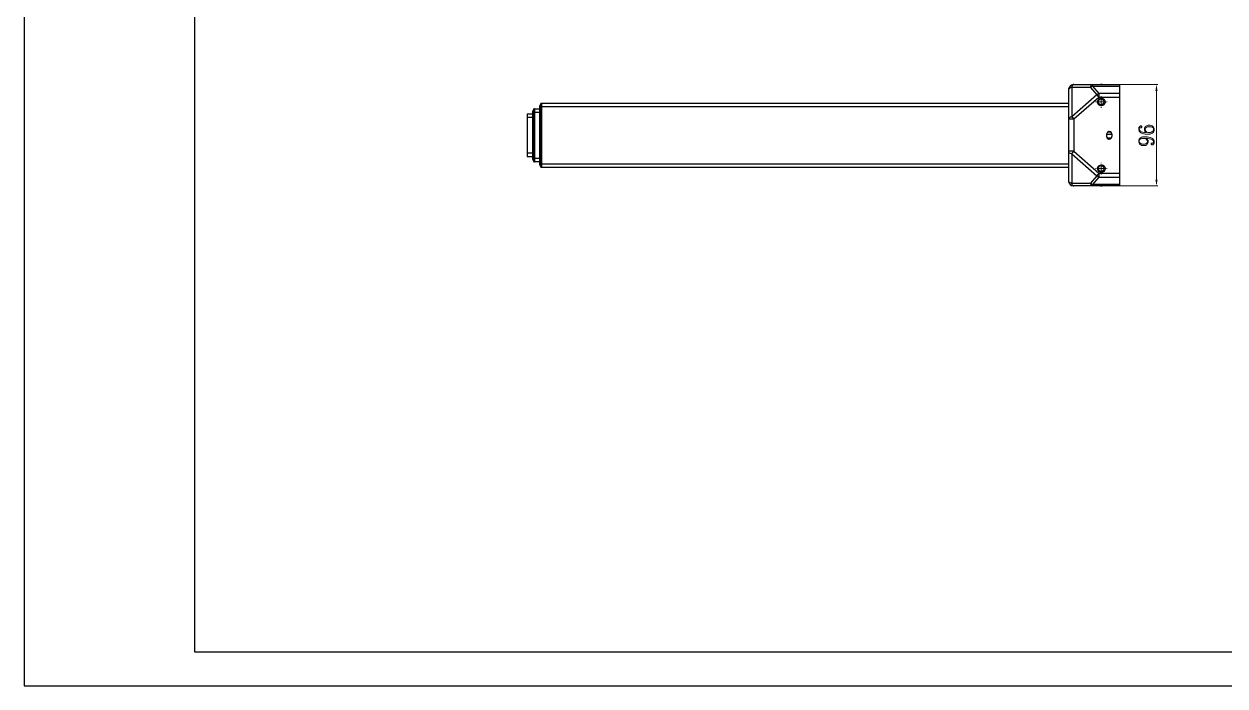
# Model space of a CAD drawing. Header units: millimetres. Extents: x 0 to 297, y 0 to 210.
# Drawn here: x 0.3 to 176, y 0.2 to 97 of the extents above; entities that cross this region are included whole.
import ezdxf

# ---------------------------------------------------------------- set-up
doc = ezdxf.new("R2010")
doc.units = ezdxf.units.MM

msp = doc.modelspace()

# ---------------------------------------------------------------- hatches: boundary and pattern name
h = msp.add_hatch(color=7)
h.dxf.hatch_style = 2
h.paths.add_polyline_path([(165.816386, 87.230813), (166.133886, 87.230813), (165.98579, 88.162111)])
h = msp.add_hatch(color=7)
edge = h.paths.add_edge_path(flags=0)
edge.add_spline(control_points=[(158.852641, 81.283015), (158.852641, 81.364497), (158.919308, 81.431164), (159.00079, 81.431164), (159.082272, 81.431164), (159.148939, 81.364497), (159.148939, 81.283015), (159.148939, 81.283015), (159.148939, 81.261813), (159.148939, 81.261813), (159.148939, 81.180331), (159.082272, 81.113664), (159.00079, 81.113664), (158.919308, 81.113664), (158.852641, 81.180331), (158.852641, 81.261813), (158.852641, 81.261813), (158.852641, 81.283015), (158.852641, 81.283015)], knot_values=[0, 0, 0, 0, 1, 1, 1, 2, 2, 2, 3, 3, 3, 4, 4, 4, 5, 5, 5, 6, 6, 6, 6], degree=3, periodic=1)
h = msp.add_hatch(color=7)
edge = h.paths.add_edge_path(flags=0)
edge.add_spline(control_points=[(164.08079, 79.441515), (164.27129, 79.441515), (164.419386, 79.483813), (164.52529, 79.547313), (164.609886, 79.632015), (164.673386, 79.716611), (164.673386, 79.822515), (164.673386, 79.949515), (164.609886, 80.055313), (164.482886, 80.161111), (164.355886, 80.245813), (164.250088, 80.288111), (164.14429, 80.288111), (163.932588, 80.288111), (163.76329, 80.267015), (163.63629, 80.203515), (163.530386, 80.118813), (163.466886, 80.013015), (163.466886, 79.864813), (163.466886, 79.716611), (163.50929, 79.610813), (163.63629, 79.547313), (163.742088, 79.483813), (163.89029, 79.441515), (164.08079, 79.441515), (164.08079, 79.441515), (164.08079, 79.441515), (164.08079, 79.441515)], knot_values=[0, 0, 0, 0, 1, 1, 1, 2, 2, 2, 3, 3, 3, 4, 4, 4, 5, 5, 5, 6, 6, 6, 7, 7, 7, 8, 8, 8, 9, 9, 9, 9], degree=3, periodic=1)
edge = h.paths.add_edge_path(flags=0)
edge.add_spline(control_points=[(164.77929, 79.801313), (164.77929, 79.632015), (164.71579, 79.483813), (164.609886, 79.399111), (164.504088, 79.293313), (164.33479, 79.229813), (164.08079, 79.229813), (163.89029, 79.229813), (163.720886, 79.293313), (163.57279, 79.399111), (163.44579, 79.505015), (163.38229, 79.674313), (163.38229, 79.886015), (163.38229, 80.097611), (163.466886, 80.245813), (163.63629, 80.372813), (163.805588, 80.499813), (164.059588, 80.542111), (164.377088, 80.542111), (164.736886, 80.542111), (165.054386, 80.478611), (165.28729, 80.330515), (165.520088, 80.203515), (165.647088, 79.991813), (165.647088, 79.759015), (165.647088, 79.653111), (165.60479, 79.547313), (165.562386, 79.462611), (165.498886, 79.378015), (165.435386, 79.335611), (165.35079, 79.335611), (165.308386, 79.335611), (165.28729, 79.356813), (165.244886, 79.378015), (165.202588, 79.399111), (165.202588, 79.441515), (165.202588, 79.483813), (165.202588, 79.547313), (165.22379, 79.568515), (165.244886, 79.589611), (165.28729, 79.610813), (165.329588, 79.610813), (165.393088, 79.610813), (165.435386, 79.610813), (165.456588, 79.632015), (165.47779, 79.632015), (165.498886, 79.632015), (165.520088, 79.653111), (165.520088, 79.653111), (165.54129, 79.674313), (165.54129, 79.674313), (165.54129, 79.695515), (165.562386, 79.716611), (165.562386, 79.737813), (165.562386, 79.780111), (165.562386, 79.928313), (165.456588, 80.034111), (165.28729, 80.140015), (165.117886, 80.224611), (164.821588, 80.288111), (164.419386, 80.288111), (164.52529, 80.245813), (164.609886, 80.182313), (164.673386, 80.097611), (164.736886, 80.013015), (164.77929, 79.928313), (164.77929, 79.801313), (164.77929, 79.801313), (164.77929, 79.801313), (164.77929, 79.801313)], knot_values=[0, 0, 0, 0, 1, 1, 1, 2, 2, 2, 3, 3, 3, 4, 4, 4, 5, 5, 5, 6, 6, 6, 7, 7, 7, 8, 8, 8, 9, 9, 9, 10, 10, 10, 11, 11, 11, 12, 12, 12, 13, 13, 13, 14, 14, 14, 15, 15, 15, 16, 16, 16, 17, 17, 17, 18, 18, 18, 19, 19, 19, 20, 20, 20, 21, 21, 21, 22, 22, 22, 23, 23, 23, 23], degree=3, periodic=1)
edge = h.paths.add_edge_path(flags=0)
edge.add_spline(control_points=[(164.736886, 81.134813), (164.990886, 81.134813), (165.202588, 81.198313), (165.329588, 81.283015), (165.47779, 81.367611), (165.562386, 81.473515), (165.562386, 81.600515), (165.562386, 81.748611), (165.498886, 81.833313), (165.41429, 81.918015), (165.308386, 81.981515), (165.139088, 82.002611), (164.863886, 82.002611), (164.694588, 82.002611), (164.567588, 81.981515), (164.46179, 81.896813), (164.377088, 81.833313), (164.33479, 81.748611), (164.33479, 81.642813), (164.33479, 81.537015), (164.355886, 81.452313), (164.419386, 81.367611), (164.46179, 81.283015), (164.567588, 81.219515), (164.736886, 81.134813), (164.736886, 81.134813), (164.736886, 81.134813), (164.736886, 81.134813)], knot_values=[0, 0, 0, 0, 1, 1, 1, 2, 2, 2, 3, 3, 3, 4, 4, 4, 5, 5, 5, 6, 6, 6, 7, 7, 7, 8, 8, 8, 9, 9, 9, 9], degree=3, periodic=1)
edge = h.paths.add_edge_path(flags=0)
edge.add_spline(control_points=[(164.20779, 81.642813), (164.20779, 81.854515), (164.27129, 82.002611), (164.39829, 82.087313), (164.546386, 82.172015), (164.694588, 82.214313), (164.863886, 82.214313), (165.139088, 82.214313), (165.329588, 82.150813), (165.456588, 82.045015), (165.583588, 81.918015), (165.647088, 81.769813), (165.647088, 81.600515), (165.647088, 81.367611), (165.54129, 81.198313), (165.371886, 81.071313), (165.202588, 80.944313), (164.948588, 80.880813), (164.609886, 80.880813), (164.20779, 80.880813), (163.911386, 80.965515), (163.69979, 81.113611), (163.488088, 81.261813), (163.38229, 81.452313), (163.38229, 81.706313), (163.38229, 81.833313), (163.403386, 81.939111), (163.488088, 82.002611), (163.551588, 82.087313), (163.615088, 82.108515), (163.657386, 82.108515), (163.720886, 82.108515), (163.742088, 82.108515), (163.784386, 82.087313), (163.805588, 82.066111), (163.82679, 82.023813), (163.82679, 81.981515), (163.82679, 81.939111), (163.805588, 81.896813), (163.784386, 81.875611), (163.76329, 81.854515), (163.720886, 81.833313), (163.678588, 81.833313), (163.657386, 81.833313), (163.657386, 81.854515), (163.63629, 81.854515), (163.615088, 81.854515), (163.593886, 81.854515), (163.57279, 81.854515), (163.551588, 81.854515), (163.50929, 81.833313), (163.488088, 81.812111), (163.466886, 81.791015), (163.466886, 81.748611), (163.466886, 81.685111), (163.466886, 81.537015), (163.530386, 81.410015), (163.657386, 81.304111), (163.784386, 81.198313), (164.08079, 81.134813), (164.52529, 81.134813), (164.419386, 81.198313), (164.33479, 81.261813), (164.292386, 81.346515), (164.228886, 81.452313), (164.20779, 81.537015), (164.20779, 81.642813)], knot_values=[0, 0, 0, 0, 1, 1, 1, 2, 2, 2, 3, 3, 3, 4, 4, 4, 5, 5, 5, 6, 6, 6, 7, 7, 7, 8, 8, 8, 9, 9, 9, 10, 10, 10, 11, 11, 11, 12, 12, 12, 13, 13, 13, 14, 14, 14, 15, 15, 15, 16, 16, 16, 17, 17, 17, 18, 18, 18, 19, 19, 19, 20, 20, 20, 21, 21, 21, 22, 22, 22, 22], degree=3, periodic=1)
h = msp.add_hatch(color=7)
edge = h.paths.add_edge_path(flags=0)
edge.add_spline(control_points=[(158.852641, 80.224611), (158.852641, 80.306093), (158.919308, 80.37276), (159.00079, 80.37276), (159.082272, 80.37276), (159.148939, 80.306093), (159.148939, 80.224611), (159.148939, 80.224611), (159.148939, 80.203515), (159.148939, 80.203515), (159.148939, 80.122033), (159.082272, 80.055366), (159.00079, 80.055366), (158.919308, 80.055366), (158.852641, 80.122033), (158.852641, 80.203515), (158.852641, 80.203515), (158.852641, 80.224611), (158.852641, 80.224611)], knot_values=[0, 0, 0, 0, 1, 1, 1, 2, 2, 2, 3, 3, 3, 4, 4, 4, 5, 5, 5, 6, 6, 6, 6], degree=3, periodic=1)
h = msp.add_hatch(color=7)
h.dxf.hatch_style = 2
h.paths.add_polyline_path([(165.816386, 74.255611), (166.133886, 74.255611), (165.98579, 73.324313)])

# ---------------------------------------------------------------- linework, layer by layer
at = {"color": 7, "lineweight": 30}
for points in [[(0.335315, 209.701111), (0.335315, 0.151111)], [(25.26979, 204.705813), (25.26979, 5.146515)], [(25.26979, 5.146515), (291.71579, 5.146515)], [(0.335315, 0.151111), (296.689815, 0.151111)]]:
    msp.add_lwpolyline(points, dxfattribs=at)
at = {"color": 7, "lineweight": 25}
for points in [[(153.582088, 87.738813), (153.60329, 87.844611), (153.624386, 87.929313), (153.709088, 88.056313), (153.79379, 88.141015), (153.836088, 88.162111), (153.878386, 88.162111)], [(153.878386, 88.162111), (156.630088, 88.162111)], [(156.630088, 87.950515), (156.58779, 87.929313), (156.566588, 87.908111), (156.545386, 87.908111), (156.52429, 87.887015), (156.481886, 87.865813), (156.46079, 87.865813), (156.39729, 87.802313), (156.354886, 87.781111), (156.33379, 87.760015), (156.312588, 87.738813)], [(156.630088, 88.162111), (156.630088, 88.119813), (156.630088, 87.950515)], [(156.630088, 88.162111), (157.79429, 88.162111)], [(156.630088, 87.950515), (157.561386, 86.849813)], [(156.630088, 87.950515), (160.545886, 87.950515), (160.545886, 86.849813)], [(157.900088, 88.162111), (157.79429, 88.162111)], [(157.836588, 88.162111), (157.98479, 88.162111)], [(158.027088, 88.162111), (157.900088, 88.162111)], [(158.027088, 88.162111), (160.545886, 88.162111), (160.545886, 87.950515)], [(153.582088, 87.738813), (153.47629, 87.717611), (153.391588, 87.696515), (153.306886, 87.654111), (153.243386, 87.611813), (153.137588, 87.506015), (153.116386, 87.442515), (153.116386, 87.400111)], [(153.116386, 87.400111), (153.116386, 85.283515)], [(153.582088, 87.738813), (153.582088, 83.442015)], [(156.312588, 87.738813), (153.582088, 87.738813)], [(157.265088, 86.659313), (153.582088, 83.442015)], [(157.561386, 86.299515), (153.878386, 83.082111)], [(156.312588, 87.738813), (157.265088, 86.659313)], [(157.561386, 86.849813), (157.54029, 86.828611), (157.497886, 86.828611), (157.47679, 86.807515), (157.455588, 86.786313), (157.434386, 86.786313), (157.392088, 86.765111), (157.328588, 86.701611), (157.307386, 86.701611), (157.265088, 86.659313)], [(157.265088, 86.659313), (157.561386, 86.299515)], [(157.561386, 86.849813), (157.561386, 86.595813), (157.561386, 86.299515)], [(160.545886, 86.849813), (157.561386, 86.849813)], [(160.545886, 86.299515), (157.561386, 86.299515)], [(160.545886, 86.849813), (160.545886, 86.299515)], [(160.545886, 86.299515), (160.545886, 75.187015)], [(74.926402, 84.606111), (74.693604, 84.225111)], [(75.011104, 84.606111), (74.926402, 84.606111)], [(74.926402, 84.606111), (74.926402, 84.140515)], [(75.011104, 84.606111), (75.011104, 83.844111)], [(75.011104, 84.606111), (75.011104, 84.140515)], [(75.011386, 84.606111), (75.709886, 84.606111)], [(75.011386, 84.606111), (75.011386, 83.844111), (75.011386, 77.642313)], [(75.94279, 85.389313), (75.709886, 85.008313)], [(75.709886, 85.008313), (75.709886, 84.923611)], [(75.709886, 84.923611), (75.709886, 76.562813)], [(75.94279, 84.923611), (75.709886, 84.923611)], [(153.116386, 84.923611), (75.794588, 84.923611)], [(153.116386, 85.389313), (75.94279, 85.389313)], [(75.94279, 85.389313), (75.94279, 84.923611)], [(75.94279, 85.389313), (76.027386, 85.389313)], [(75.94279, 84.923611), (75.94279, 76.562813)], [(75.94279, 84.923611), (76.027386, 84.923611)], [(76.027386, 85.389313), (76.027386, 84.923611)], [(76.027386, 84.923611), (76.027386, 76.562813)], [(153.116386, 85.283515), (153.116386, 84.987111)], [(153.116386, 84.987111), (153.116386, 83.082111)], [(157.370886, 85.516313), (157.370886, 85.622111)], [(158.450386, 85.622111), (158.450386, 85.516313), (158.42929, 85.516313), (158.42929, 85.452813), (158.408088, 85.431611), (158.386886, 85.389313), (158.36579, 85.325813), (158.344588, 85.283515), (158.30229, 85.262313), (158.281088, 85.220015), (158.23879, 85.177611), (158.196386, 85.156515), (158.154088, 85.135313), (158.090588, 85.114111), (158.04829, 85.093015), (158.005886, 85.093015), (157.963588, 85.071813), (157.85779, 85.071813), (157.815386, 85.093015), (157.773088, 85.093015), (157.73079, 85.114111), (157.709588, 85.114111), (157.646088, 85.135313), (157.582588, 85.177611), (157.54029, 85.220015), (157.519088, 85.262313), (157.497886, 85.262313), (157.455588, 85.304611), (157.455588, 85.325813), (157.434386, 85.368111), (157.41329, 85.389313), (157.41329, 85.410515), (157.392088, 85.431611), (157.392088, 85.474015), (157.370886, 85.495111), (157.370886, 85.516313)], [(158.450386, 85.622111), (158.450386, 85.706813)], [(74.693886, 83.844111), (73.931886, 83.844111), (73.931886, 83.378515)], [(73.931886, 83.378515), (73.931886, 78.108015)], [(73.931886, 83.378515), (74.693886, 83.378515)], [(74.693604, 84.225111), (74.693604, 84.140515)], [(74.926402, 84.140515), (74.693604, 84.140515)], [(74.693604, 84.140515), (74.693604, 77.346015)], [(74.926402, 84.140515), (75.709604, 84.140515)], [(74.926402, 84.140515), (74.926402, 77.346015)], [(75.011104, 84.140515), (75.011104, 77.346015)], [(75.011104, 83.844111), (75.011104, 77.642313)], [(75.011104, 83.844111), (75.011104, 77.642313)], [(153.582088, 83.442015), (153.53979, 83.442015), (153.47629, 83.420813), (153.433886, 83.420813), (153.391588, 83.399611), (153.34929, 83.378515), (153.306886, 83.336111), (153.264588, 83.315015), (153.15879, 83.209111), (153.116386, 83.124515)], [(153.116386, 83.124515), (153.116386, 83.082111)], [(153.116386, 83.124515), (153.116386, 83.082111)], [(153.878386, 83.082111), (153.34929, 83.082111), (153.116386, 83.082111)], [(153.116386, 83.082111), (153.116386, 78.404313)], [(153.582088, 83.442015), (153.878386, 83.082111)], [(153.878386, 83.082111), (153.878386, 78.404313)], [(159.466386, 80.880813), (158.68329, 80.880813)], [(158.93729, 81.261813), (159.212386, 81.261813)], [(159.466386, 80.902015), (159.466386, 80.584515)], [(158.74679, 80.372813), (159.38179, 80.372813)], [(158.93729, 80.224611), (159.212386, 80.224611)], [(73.931886, 78.108015), (73.931886, 77.642313)], [(74.693886, 78.108015), (73.931886, 78.108015)], [(73.931886, 77.642313), (74.693886, 77.642313)], [(74.693604, 77.346015), (74.926402, 77.346015)], [(74.693604, 77.346015), (74.693604, 77.261313)], [(75.709604, 77.346015), (74.926402, 77.346015)], [(74.926402, 77.346015), (74.926402, 76.880313)], [(75.011104, 77.642313), (75.011104, 76.880313)], [(75.011104, 77.346015), (75.011104, 76.880313)], [(75.011386, 77.642313), (75.011386, 76.880313)], [(153.116386, 78.404313), (153.116386, 78.362015)], [(153.116386, 78.404313), (153.116386, 76.499313)], [(153.582088, 78.044515), (157.265088, 74.827111)], [(153.582088, 78.044515), (153.582088, 73.747611)], [(153.878386, 78.404313), (157.561386, 75.187015)], [(74.693604, 77.261313), (74.926402, 76.880313)], [(74.926402, 76.880313), (75.011104, 76.880313)], [(75.709886, 76.880313), (75.011386, 76.880313)], [(75.709886, 76.562813), (75.94279, 76.562813)], [(75.709886, 76.562813), (75.709886, 76.499313)], [(75.709886, 76.499313), (75.94279, 76.097111), (76.027386, 76.097111)], [(75.794588, 76.562813), (153.116386, 76.562813)], [(75.94279, 76.562813), (76.027386, 76.562813)], [(75.94279, 76.562813), (75.94279, 76.097111)], [(75.94279, 76.097111), (153.116386, 76.097111)], [(76.027386, 76.562813), (76.027386, 76.097111)], [(153.116386, 76.499313), (153.116386, 76.203015)], [(153.116386, 76.203015), (153.116386, 74.086313)], [(157.370886, 75.864313), (157.370886, 75.779611)], [(158.450386, 75.970111), (158.450386, 75.864313)], [(157.265088, 74.827111), (156.312588, 73.747611)], [(157.561386, 74.636611), (156.630088, 73.557111)], [(157.561386, 75.187015), (157.265088, 74.827111)], [(157.265088, 74.827111), (157.28629, 74.827111), (157.392088, 74.721313), (157.434386, 74.721313), (157.497886, 74.657813), (157.54029, 74.657813), (157.561386, 74.636611)], [(157.561386, 75.187015), (157.561386, 74.890611), (157.561386, 74.636611)], [(157.561386, 75.187015), (160.545886, 75.187015)], [(157.561386, 74.636611), (160.545886, 74.636611)], [(160.545886, 75.187015), (160.545886, 74.636611)], [(160.545886, 74.636611), (160.545886, 73.557111)], [(153.582088, 73.747611), (156.312588, 73.747611)], [(156.312588, 73.747611), (156.33379, 73.726515), (156.354886, 73.705313), (156.39729, 73.684111), (156.439588, 73.641813), (156.46079, 73.641813), (156.481886, 73.620611), (156.52429, 73.599515), (156.545386, 73.578313), (156.566588, 73.578313), (156.58779, 73.557111), (156.630088, 73.557111)], [(160.545886, 73.557111), (156.630088, 73.557111)], [(157.79429, 73.324313), (156.630088, 73.324313)], [(157.79429, 73.324313), (157.900088, 73.324313)], [(158.005886, 73.324313), (157.836588, 73.324313)], [(157.900088, 73.324313), (158.027088, 73.324313)], [(160.545886, 73.324313), (158.027088, 73.324313)], [(160.545886, 73.557111), (160.545886, 73.324313)]]:
    msp.add_lwpolyline(points, dxfattribs=at)
at = {"color": 7, "lineweight": 15}
for points in [[(160.630588, 88.162111), (166.17629, 88.162111)], [(157.900088, 86.468813), (157.900088, 86.384111)], [(165.98579, 87.230813), (165.98579, 74.255611)], [(157.138088, 85.622111), (157.053386, 85.622111)], [(157.900088, 86.003111), (157.900088, 85.622111), (157.519088, 85.622111)], [(157.900088, 85.622111), (157.900088, 85.220015)], [(157.900088, 85.622111), (158.30229, 85.622111)], [(157.900088, 84.839015), (157.900088, 84.775515)], [(158.68329, 85.622111), (158.767886, 85.622111)], [(157.138088, 75.864313), (157.053386, 75.864313)], [(157.900088, 76.266515), (157.900088, 75.864313), (157.519088, 75.864313)], [(157.900088, 76.732111), (157.900088, 76.647515)], [(157.900088, 75.864313), (157.900088, 75.483313)], [(157.900088, 75.864313), (158.30229, 75.864313)], [(158.68329, 75.864313), (158.767886, 75.864313)], [(157.900088, 75.102313), (157.900088, 75.017611)], [(160.630588, 73.324313), (166.17629, 73.324313)]]:
    msp.add_lwpolyline(points, dxfattribs=at)
at = {"color": 7, "lineweight": 25}
for points, knots in [([(153.878386, 88.162111), (153.878386, 88.162111), (153.79379, 88.162111), (153.79379, 88.162111), (153.444892, 88.137099), (153.178898, 87.840801), (153.116386, 87.506015), (153.116386, 87.506015), (153.116386, 87.400111), (153.116386, 87.400111)], [0, 0, 0, 0, 1, 1, 1, 2, 2, 2, 3, 3, 3, 3]), ([(156.312588, 87.738813), (156.312588, 87.738813), (156.33379, 87.844611), (156.33379, 87.844611), (156.391292, 87.964203), (156.439306, 88.128985), (156.58779, 88.162111), (156.58779, 88.162111), (156.630088, 88.162111), (156.630088, 88.162111)], [0, 0, 0, 0, 1, 1, 1, 2, 2, 2, 3, 3, 3, 3]), ([(157.370886, 85.622111), (157.370886, 85.622111), (157.370886, 85.728015), (157.370886, 85.728015), (157.370886, 85.728015), (157.392088, 85.749111), (157.392088, 85.749111), (157.392088, 85.749111), (157.392088, 85.812611), (157.392088, 85.812611), (157.392088, 85.812611), (157.41329, 85.855015), (157.41329, 85.855015), (157.41329, 85.855015), (157.455588, 85.897313), (157.455588, 85.897313), (157.455588, 85.897313), (157.497886, 85.982015), (157.497886, 85.982015), (157.497886, 85.982015), (157.54029, 86.024313), (157.54029, 86.024313), (157.54029, 86.024313), (157.582588, 86.045515), (157.582588, 86.045515), (157.582588, 86.045515), (157.624886, 86.087813), (157.624886, 86.087813), (157.624886, 86.087813), (157.66729, 86.109015), (157.66729, 86.109015), (157.66729, 86.109015), (157.709588, 86.130111), (157.709588, 86.130111), (157.709588, 86.130111), (157.773088, 86.130111), (157.773088, 86.130111), (157.773088, 86.130111), (157.815386, 86.151313), (157.815386, 86.151313), (157.815386, 86.151313), (157.963588, 86.151313), (157.963588, 86.151313), (158.080392, 86.145316), (158.178112, 86.082486), (158.281088, 86.024313), (158.281088, 86.024313), (158.30229, 85.982015), (158.30229, 85.982015), (158.30229, 85.982015), (158.36579, 85.918515), (158.36579, 85.918515), (158.36579, 85.918515), (158.36579, 85.897313), (158.36579, 85.897313), (158.36579, 85.897313), (158.386886, 85.876111), (158.386886, 85.876111), (158.386886, 85.876111), (158.386886, 85.855015), (158.386886, 85.855015), (158.386886, 85.855015), (158.408088, 85.833813), (158.408088, 85.833813), (158.408088, 85.833813), (158.408088, 85.812611), (158.408088, 85.812611), (158.408088, 85.812611), (158.42929, 85.791515), (158.42929, 85.791515), (158.42929, 85.791515), (158.42929, 85.728015), (158.42929, 85.728015), (158.42929, 85.728015), (158.450386, 85.706813), (158.450386, 85.706813)], [0, 0, 0, 0, 1, 1, 1, 2, 2, 2, 3, 3, 3, 4, 4, 4, 5, 5, 5, 6, 6, 6, 7, 7, 7, 8, 8, 8, 9, 9, 9, 10, 10, 10, 11, 11, 11, 12, 12, 12, 13, 13, 13, 14, 14, 14, 15, 15, 15, 16, 16, 16, 17, 17, 17, 18, 18, 18, 19, 19, 19, 20, 20, 20, 21, 21, 21, 22, 22, 22, 23, 23, 23, 24, 24, 24, 25, 25, 25, 25]), ([(157.455588, 85.643313), (157.455588, 85.410515), (157.646088, 85.198813), (157.878886, 85.198813), (158.11179, 85.198813), (158.323386, 85.410515), (158.323386, 85.643313), (158.323386, 85.876111), (158.11179, 86.066611), (157.878886, 86.066611), (157.646088, 86.066611), (157.455588, 85.876111), (157.455588, 85.643313), (157.455588, 85.643313), (157.455588, 85.643313), (157.455588, 85.643313)], [0, 0, 0, 0, 1, 1, 1, 2, 2, 2, 3, 3, 3, 4, 4, 4, 5, 5, 5, 5]), ([(159.466386, 80.902015), (159.466386, 80.902015), (159.44529, 81.007813), (159.44529, 81.007813), (159.307989, 81.410685), (158.763017, 81.354594), (158.704386, 81.007813), (158.704386, 81.007813), (158.68329, 80.902015), (158.68329, 80.902015), (158.68329, 80.902015), (158.68329, 80.584515), (158.68329, 80.584515), (158.68329, 80.584515), (158.704386, 80.499813), (158.704386, 80.499813), (158.704386, 80.499813), (158.725588, 80.394015), (158.725588, 80.394015), (158.725588, 80.394015), (158.789088, 80.309313), (158.789088, 80.309313), (158.789088, 80.309313), (158.87379, 80.245813), (158.87379, 80.245813), (158.87379, 80.245813), (158.979588, 80.224611), (158.979588, 80.224611), (158.979588, 80.224611), (159.06429, 80.203515), (159.06429, 80.203515), (159.06429, 80.203515), (159.170088, 80.224611), (159.170088, 80.224611), (159.170088, 80.224611), (159.25479, 80.245813), (159.25479, 80.245813), (159.25479, 80.245813), (159.339386, 80.309313), (159.339386, 80.309313), (159.339386, 80.309313), (159.402886, 80.394015), (159.402886, 80.394015), (159.402886, 80.394015), (159.44529, 80.499813), (159.44529, 80.499813), (159.44529, 80.499813), (159.466386, 80.584515), (159.466386, 80.584515)], [0, 0, 0, 0, 1, 1, 1, 2, 2, 2, 3, 3, 3, 4, 4, 4, 5, 5, 5, 6, 6, 6, 7, 7, 7, 8, 8, 8, 9, 9, 9, 10, 10, 10, 11, 11, 11, 12, 12, 12, 13, 13, 13, 14, 14, 14, 15, 15, 15, 16, 16, 16, 16]), ([(153.116386, 78.404313), (153.116386, 78.404313), (153.34929, 78.404313), (153.34929, 78.404313), (153.34929, 78.404313), (153.878386, 78.404313), (153.878386, 78.404313), (153.878386, 78.404313), (153.582088, 78.044515), (153.582088, 78.044515), (153.582088, 78.044515), (153.47629, 78.086813), (153.47629, 78.086813), (153.351689, 78.109391), (153.157414, 78.210991), (153.116386, 78.340813), (153.116386, 78.340813), (153.116386, 78.404313), (153.116386, 78.404313)], [0, 0, 0, 0, 1, 1, 1, 2, 2, 2, 3, 3, 3, 4, 4, 4, 5, 5, 5, 6, 6, 6, 6]), ([(157.370886, 75.864313), (157.370886, 75.864313), (157.370886, 75.991313), (157.370886, 75.991313), (157.370886, 75.991313), (157.392088, 75.991313), (157.392088, 75.991313), (157.392088, 75.991313), (157.392088, 76.054813), (157.392088, 76.054813), (157.392088, 76.054813), (157.41329, 76.118313), (157.41329, 76.118313), (157.41329, 76.118313), (157.455588, 76.160611), (157.455588, 76.160611), (157.455588, 76.160611), (157.497886, 76.245313), (157.497886, 76.245313), (157.497886, 76.245313), (157.54029, 76.266515), (157.54029, 76.266515), (157.54029, 76.266515), (157.582588, 76.308813), (157.582588, 76.308813), (157.582588, 76.308813), (157.624886, 76.330015), (157.624886, 76.330015), (157.712092, 76.370196), (157.800993, 76.427699), (157.900088, 76.414611), (157.900088, 76.414611), (158.005886, 76.414611), (158.005886, 76.414611), (158.005886, 76.414611), (158.04829, 76.393515), (158.04829, 76.393515), (158.04829, 76.393515), (158.090588, 76.393515), (158.090588, 76.393515), (158.090588, 76.393515), (158.11179, 76.372313), (158.11179, 76.372313), (158.11179, 76.372313), (158.17529, 76.351111), (158.17529, 76.351111), (158.17529, 76.351111), (158.23879, 76.308813), (158.23879, 76.308813), (158.23879, 76.308813), (158.30229, 76.245313), (158.30229, 76.245313), (158.30229, 76.245313), (158.323386, 76.224111), (158.323386, 76.224111), (158.323386, 76.224111), (158.36579, 76.181813), (158.36579, 76.181813), (158.36579, 76.181813), (158.36579, 76.160611), (158.36579, 76.160611), (158.36579, 76.160611), (158.386886, 76.139515), (158.386886, 76.139515), (158.386886, 76.139515), (158.386886, 76.118313), (158.386886, 76.118313), (158.386886, 76.118313), (158.408088, 76.076015), (158.408088, 76.076015), (158.408088, 76.076015), (158.408088, 76.054813), (158.408088, 76.054813), (158.408088, 76.054813), (158.42929, 76.033611), (158.42929, 76.033611), (158.42929, 76.033611), (158.42929, 75.991313), (158.42929, 75.991313), (158.42929, 75.991313), (158.450386, 75.970111), (158.450386, 75.970111)], [0, 0, 0, 0, 1, 1, 1, 2, 2, 2, 3, 3, 3, 4, 4, 4, 5, 5, 5, 6, 6, 6, 7, 7, 7, 8, 8, 8, 9, 9, 9, 10, 10, 10, 11, 11, 11, 12, 12, 12, 13, 13, 13, 14, 14, 14, 15, 15, 15, 16, 16, 16, 17, 17, 17, 18, 18, 18, 19, 19, 19, 20, 20, 20, 21, 21, 21, 22, 22, 22, 23, 23, 23, 24, 24, 24, 25, 25, 25, 26, 26, 26, 27, 27, 27, 27]), ([(158.450386, 75.864313), (158.450386, 75.864313), (158.450386, 75.779611), (158.450386, 75.779611), (158.450386, 75.779611), (158.42929, 75.758515), (158.42929, 75.758515), (158.42929, 75.758515), (158.42929, 75.695015), (158.42929, 75.695015), (158.42929, 75.695015), (158.408088, 75.695015), (158.408088, 75.695015), (158.408088, 75.695015), (158.386886, 75.631515), (158.386886, 75.631515), (158.386886, 75.631515), (158.36579, 75.589111), (158.36579, 75.589111), (158.250784, 75.386299), (157.993891, 75.278702), (157.773088, 75.356313), (157.773088, 75.356313), (157.73079, 75.356313), (157.73079, 75.356313), (157.73079, 75.356313), (157.709588, 75.377515), (157.709588, 75.377515), (157.709588, 75.377515), (157.646088, 75.398611), (157.646088, 75.398611), (157.440383, 75.525611), (157.616102, 75.411699), (157.47679, 75.546813), (157.47679, 75.546813), (157.455588, 75.568015), (157.455588, 75.568015), (157.455588, 75.568015), (157.455588, 75.589111), (157.455588, 75.589111), (157.455588, 75.589111), (157.41329, 75.631515), (157.41329, 75.631515), (157.41329, 75.631515), (157.41329, 75.652611), (157.41329, 75.652611), (157.41329, 75.652611), (157.392088, 75.695015), (157.392088, 75.695015), (157.392088, 75.695015), (157.392088, 75.758515), (157.392088, 75.758515), (157.392088, 75.758515), (157.370886, 75.779611), (157.370886, 75.779611)], [0, 0, 0, 0, 1, 1, 1, 2, 2, 2, 3, 3, 3, 4, 4, 4, 5, 5, 5, 6, 6, 6, 7, 7, 7, 8, 8, 8, 9, 9, 9, 10, 10, 10, 11, 11, 11, 12, 12, 12, 13, 13, 13, 14, 14, 14, 15, 15, 15, 16, 16, 16, 17, 17, 17, 18, 18, 18, 18]), ([(157.455588, 75.885515), (157.455588, 75.652611), (157.646088, 75.441015), (157.878886, 75.441015), (158.11179, 75.441015), (158.323386, 75.652611), (158.323386, 75.885515), (158.323386, 76.118313), (158.11179, 76.308813), (157.878886, 76.308813), (157.646088, 76.308813), (157.455588, 76.118313), (157.455588, 75.885515), (157.455588, 75.885515), (157.455588, 75.885515), (157.455588, 75.885515)], [0, 0, 0, 0, 1, 1, 1, 2, 2, 2, 3, 3, 3, 4, 4, 4, 5, 5, 5, 5]), ([(153.116386, 74.086313), (153.116386, 74.086313), (153.116386, 74.044015), (153.116386, 74.044015), (153.188388, 73.839686), (153.338001, 73.840392), (153.47629, 73.768813), (153.47629, 73.768813), (153.582088, 73.747611), (153.582088, 73.747611)], [0, 0, 0, 0, 1, 1, 1, 2, 2, 2, 3, 3, 3, 3]), ([(153.116386, 74.086313), (153.116386, 74.086313), (153.116386, 74.001611), (153.116386, 74.001611), (153.162988, 73.651303), (153.443517, 73.370915), (153.79379, 73.324313), (153.79379, 73.324313), (153.878386, 73.324313), (153.878386, 73.324313)], [0, 0, 0, 0, 1, 1, 1, 2, 2, 2, 3, 3, 3, 3]), ([(156.630088, 73.324313), (156.630088, 73.324313), (153.878386, 73.324313), (153.878386, 73.324313), (153.878386, 73.324313), (153.836088, 73.324313), (153.836088, 73.324313), (153.724998, 73.373702), (153.632218, 73.528607), (153.60329, 73.641813), (153.60329, 73.641813), (153.582088, 73.747611), (153.582088, 73.747611)], [0, 0, 0, 0, 1, 1, 1, 2, 2, 2, 3, 3, 3, 4, 4, 4, 4]), ([(156.630088, 73.557111), (156.630088, 73.557111), (156.630088, 73.387813), (156.630088, 73.387813), (156.630088, 73.387813), (156.630088, 73.324313), (156.630088, 73.324313), (156.630088, 73.324313), (156.58779, 73.324313), (156.58779, 73.324313), (156.390199, 73.383192), (156.407203, 73.555382), (156.33379, 73.641813), (156.33379, 73.641813), (156.312588, 73.747611), (156.312588, 73.747611)], [0, 0, 0, 0, 1, 1, 1, 2, 2, 2, 3, 3, 3, 4, 4, 4, 5, 5, 5, 5])]:
    msp.add_open_spline(points, degree=3, knots=knots, dxfattribs=at)
at = {"color": 7, "lineweight": 5}
for points, knots in [([(164.20779, 81.642813), (164.20779, 81.854515), (164.27129, 82.002611), (164.39829, 82.087313), (164.546386, 82.172015), (164.694588, 82.214313), (164.863886, 82.214313), (165.139088, 82.214313), (165.329588, 82.150813), (165.456588, 82.045015), (165.583588, 81.918015), (165.647088, 81.769813), (165.647088, 81.600515), (165.647088, 81.367611), (165.54129, 81.198313), (165.371886, 81.071313), (165.202588, 80.944313), (164.948588, 80.880813), (164.609886, 80.880813), (164.20779, 80.880813), (163.911386, 80.965515), (163.69979, 81.113611), (163.488088, 81.261813), (163.38229, 81.452313), (163.38229, 81.706313), (163.38229, 81.833313), (163.403386, 81.939111), (163.488088, 82.002611), (163.551588, 82.087313), (163.615088, 82.108515), (163.657386, 82.108515), (163.720886, 82.108515), (163.742088, 82.108515), (163.784386, 82.087313), (163.805588, 82.066111), (163.82679, 82.023813), (163.82679, 81.981515), (163.82679, 81.939111), (163.805588, 81.896813), (163.784386, 81.875611), (163.76329, 81.854515), (163.720886, 81.833313), (163.678588, 81.833313), (163.657386, 81.833313), (163.657386, 81.854515), (163.63629, 81.854515), (163.615088, 81.854515), (163.593886, 81.854515), (163.57279, 81.854515), (163.551588, 81.854515), (163.50929, 81.833313), (163.488088, 81.812111), (163.466886, 81.791015), (163.466886, 81.748611), (163.466886, 81.685111), (163.466886, 81.537015), (163.530386, 81.410015), (163.657386, 81.304111), (163.784386, 81.198313), (164.08079, 81.134813), (164.52529, 81.134813), (164.419386, 81.198313), (164.33479, 81.261813), (164.292386, 81.346515), (164.228886, 81.452313), (164.20779, 81.537015), (164.20779, 81.642813), (164.20779, 81.642813), (164.20779, 81.642813), (164.20779, 81.642813)], [0, 0, 0, 0, 1, 1, 1, 2, 2, 2, 3, 3, 3, 4, 4, 4, 5, 5, 5, 6, 6, 6, 7, 7, 7, 8, 8, 8, 9, 9, 9, 10, 10, 10, 11, 11, 11, 12, 12, 12, 13, 13, 13, 14, 14, 14, 15, 15, 15, 16, 16, 16, 17, 17, 17, 18, 18, 18, 19, 19, 19, 20, 20, 20, 21, 21, 21, 22, 22, 22, 23, 23, 23, 23]), ([(164.736886, 81.134813), (164.990886, 81.134813), (165.202588, 81.198313), (165.329588, 81.283015), (165.47779, 81.367611), (165.562386, 81.473515), (165.562386, 81.600515), (165.562386, 81.748611), (165.498886, 81.833313), (165.41429, 81.918015), (165.308386, 81.981515), (165.139088, 82.002611), (164.863886, 82.002611), (164.694588, 82.002611), (164.567588, 81.981515), (164.46179, 81.896813), (164.377088, 81.833313), (164.33479, 81.748611), (164.33479, 81.642813), (164.33479, 81.537015), (164.355886, 81.452313), (164.419386, 81.367611), (164.46179, 81.283015), (164.567588, 81.219515), (164.736886, 81.134813), (164.736886, 81.134813), (164.736886, 81.134813), (164.736886, 81.134813)], [0, 0, 0, 0, 1, 1, 1, 2, 2, 2, 3, 3, 3, 4, 4, 4, 5, 5, 5, 6, 6, 6, 7, 7, 7, 8, 8, 8, 9, 9, 9, 9]), ([(164.77929, 79.801313), (164.77929, 79.632015), (164.71579, 79.483813), (164.609886, 79.399111), (164.504088, 79.293313), (164.33479, 79.229813), (164.08079, 79.229813), (163.89029, 79.229813), (163.720886, 79.293313), (163.57279, 79.399111), (163.44579, 79.505015), (163.38229, 79.674313), (163.38229, 79.886015), (163.38229, 80.097611), (163.466886, 80.245813), (163.63629, 80.372813), (163.805588, 80.499813), (164.059588, 80.542111), (164.377088, 80.542111), (164.736886, 80.542111), (165.054386, 80.478611), (165.28729, 80.330515), (165.520088, 80.203515), (165.647088, 79.991813), (165.647088, 79.759015), (165.647088, 79.653111), (165.60479, 79.547313), (165.562386, 79.462611), (165.498886, 79.378015), (165.435386, 79.335611), (165.35079, 79.335611), (165.308386, 79.335611), (165.28729, 79.356813), (165.244886, 79.378015), (165.202588, 79.399111), (165.202588, 79.441515), (165.202588, 79.483813), (165.202588, 79.547313), (165.22379, 79.568515), (165.244886, 79.589611), (165.28729, 79.610813), (165.329588, 79.610813), (165.393088, 79.610813), (165.435386, 79.610813), (165.456588, 79.632015), (165.47779, 79.632015), (165.498886, 79.632015), (165.520088, 79.653111), (165.520088, 79.653111), (165.54129, 79.674313), (165.54129, 79.674313), (165.54129, 79.695515), (165.562386, 79.716611), (165.562386, 79.737813), (165.562386, 79.780111), (165.562386, 79.928313), (165.456588, 80.034111), (165.28729, 80.140015), (165.117886, 80.224611), (164.821588, 80.288111), (164.419386, 80.288111), (164.52529, 80.245813), (164.609886, 80.182313), (164.673386, 80.097611), (164.736886, 80.013015), (164.77929, 79.928313), (164.77929, 79.801313), (164.77929, 79.801313), (164.77929, 79.801313), (164.77929, 79.801313)], [0, 0, 0, 0, 1, 1, 1, 2, 2, 2, 3, 3, 3, 4, 4, 4, 5, 5, 5, 6, 6, 6, 7, 7, 7, 8, 8, 8, 9, 9, 9, 10, 10, 10, 11, 11, 11, 12, 12, 12, 13, 13, 13, 14, 14, 14, 15, 15, 15, 16, 16, 16, 17, 17, 17, 18, 18, 18, 19, 19, 19, 20, 20, 20, 21, 21, 21, 22, 22, 22, 23, 23, 23, 23]), ([(164.08079, 79.441515), (164.27129, 79.441515), (164.419386, 79.483813), (164.52529, 79.547313), (164.609886, 79.632015), (164.673386, 79.716611), (164.673386, 79.822515), (164.673386, 79.949515), (164.609886, 80.055313), (164.482886, 80.161111), (164.355886, 80.245813), (164.250088, 80.288111), (164.14429, 80.288111), (163.932588, 80.288111), (163.76329, 80.267015), (163.63629, 80.203515), (163.530386, 80.118813), (163.466886, 80.013015), (163.466886, 79.864813), (163.466886, 79.716611), (163.50929, 79.610813), (163.63629, 79.547313), (163.742088, 79.483813), (163.89029, 79.441515), (164.08079, 79.441515), (164.08079, 79.441515), (164.08079, 79.441515), (164.08079, 79.441515)], [0, 0, 0, 0, 1, 1, 1, 2, 2, 2, 3, 3, 3, 4, 4, 4, 5, 5, 5, 6, 6, 6, 7, 7, 7, 8, 8, 8, 9, 9, 9, 9])]:
    msp.add_open_spline(points, degree=3, knots=knots, dxfattribs=at)

doc.saveas('drawing.dxf')
